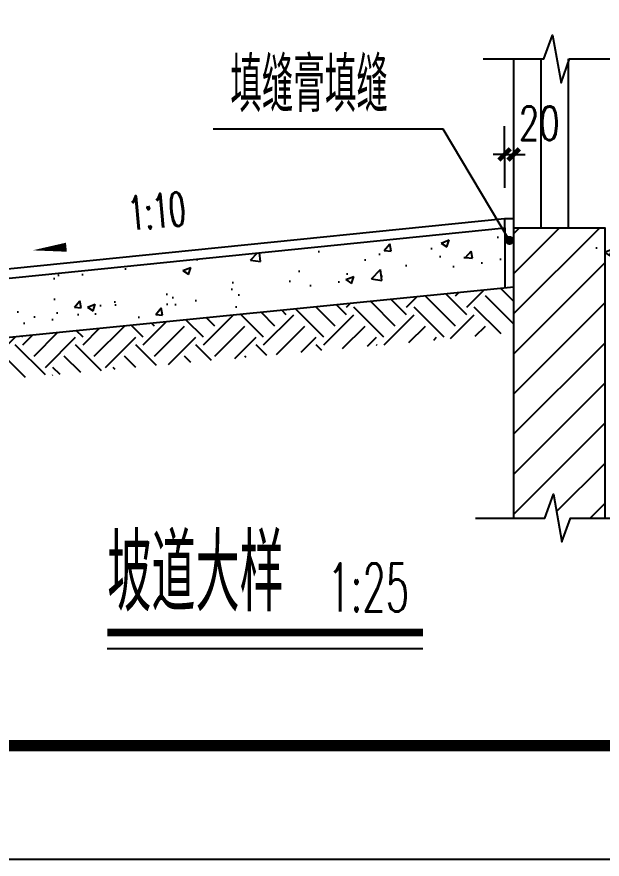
# Model space of a CAD drawing. Extents: x -1041549 to 749950, y -354245 to 17554.
# Drawn here: x 334792 to 336081, y -211190 to -209334 of the extents above; entities that cross this region are included whole.
import ezdxf

# ---------------------------------------------------------------- set-up
doc = ezdxf.new("R2010")
doc.units = 0
doc.header["$LTSCALE"] = 1000
doc.header["$MEASUREMENT"] = 0
for name, color, linetype in [('8', 8, 'Continuous'), ('9', 9, 'Continuous'), ('DIM_SYMB', 3, 'Continuous'), ('PUB_DIM', 3, 'Continuous'), ('PUB_TEXT', 7, 'Continuous'), ('PUB_TITLE', 4, 'Continuous'), ('WINDOW', 3, 'Continuous')]:
    doc.layers.add(name, color=color, linetype=linetype)
doc.styles.add('_TCH_DIM', font='SIMPLEX', dxfattribs={"bigfont": 'GBCBIG'})
doc.styles.add('_TCH_DIM_T3', font='SIMPLEX', dxfattribs={"width": 0.705882, "bigfont": 'GBCBIG'})
doc.dimstyles.new('_TCH_ARCH&&25', dxfattribs={"dimtxt": 74.375, "dimasz": 25, "dimexe": 62.5, "dimexo": 75, "dimgap": 31.5625, "dimtad": 1, "dimdec": 0, "dimzin": 0, "dimdsep": 46, "dimtxsty": '_TCH_DIM_T3', "dimblk": 'ARCHTICK', "dimcen": 0.09, "dimclrt": 7, "dimazin": 2, "dimtfac": 1, "dimtdec": 0, "dimtix": 1, "dimtmove": 2, "dimatfit": 3, "dimfxl": 50, "dimtolj": 1, "dimtzin": 0, "dimarcsym": 0})
pattern_1 = [(50, (282087.01, -234398.68), (179.31505, -15.68803), [18.75, -206.25]), (355, (282087.01, -234398.68), (-34.68783, 188.04803), [15, -165]), (100.4514, (282101.95, -234399.99), (144.62735, 172.3599), [15.93505, -175.28553]), (46.1842, (282087, -234348.68), (266.8103, -41.37975), [28.125, -309.375]), (96.6356, (282109.24, -234352.13), (233.6657, 243.5295), [23.9026, -262.9282]), (351.1842, (282087, -234348.68), (233.6655, 243.5297), [22.5, -247.5]), (21, (282112.01, -234361.18), (149.22676, -100.65472), [18.75, -206.25]), (326, (282112.01, -234361.18), (60.82883, 181.2875), [15, -165]), (71.4514, (282124.44, -234369.57), (210.05566, 80.6326), [15.93505, -175.28553]), (37.5, (282087.01, -234398.68), (3.039964, 83.223463), [0, -163, 0, -167.5, 0, -165.625]), (7.5, (282087.01, -234398.68), (65.76738, 98.60293), [0, -95.5, 0, -159.25, 0, -63.125]), (327.5, (282031.26, -234398.68), (133.45561, -5.63872), [0, -62.5, 0, -195, 0, -258.75]), (317.5, (282006.26, -234398.68), (145.79654, 25.02625), [0, -81.25, 0, -129.5, 0, -183.75])]

# ---------------------------------------------------------------- blocks, each defined once
blk = doc.blocks.new('_ArchTick')
at = {"color": 0, "linetype": 'ByBlock', "const_width": 0.4}
blk.add_lwpolyline([(-0.5, -0.5), (0.5, 0.5)], dxfattribs=at)
blk = doc.blocks.new('*D161')
at = {"layer": 'Defpoints', "color": 0, "transparency": 16777216}
for p in [(335886.3, -209636.8), (335866.4, -209785), (335886.5, -209785)]:
    blk.add_point(p, dxfattribs=at)
at = {"layer": 'PUB_DIM', "color": 0, "lineweight": -2, "transparency": 16777216}
for p, q in [((335866.4, -209710), (335866.2, -209574.3)), ((335886.4, -209710), (335886.3, -209574.3)), ((335866.3, -209636.8), (335841.3, -209636.9)), ((335866.3, -209636.8), (335886.3, -209636.8)), ((335886.3, -209636.8), (335911.3, -209636.8))]:
    blk.add_line(p, q, dxfattribs=at)
at = {"layer": 'PUB_DIM', "color": 0, "lineweight": -2, "transparency": 16777216, "xscale": 25, "yscale": 25, "zscale": 25}
for p, rotation in [((335866.3, -209636.8), 0.0566360387325293), ((335886.3, -209636.8), 180.0566360387325)]:
    blk.add_blockref('_ArchTick', p, dxfattribs=dict(at, rotation=rotation))
at = {"layer": 'PUB_DIM', "color": 7, "transparency": 16777216, "insert": (335942.5, -209568), "char_height": 74.38, "attachment_point": 5, "rotation": 0.0566, "style": '_TCH_DIM_T3'}
blk.add_mtext('\\A1;20', dxfattribs=at)

msp = doc.modelspace()

# ---------------------------------------------------------------- hatches: boundary and pattern name
at = {"layer": '8'}
h = msp.add_hatch(dxfattribs=at)
h.set_pattern_fill('混凝土', color=256, scale=25)
h.set_pattern_definition(pattern_1)
h.paths.add_polyline_path([(334386.7, -209948.7), (334266.5, -209948.7), (334266.5, -210199), (334386.5, -210199), (334386.5, -210078.7), (335866.5, -209931), (335866.5, -209798.4)])
h = msp.add_hatch(dxfattribs=at)
h.set_pattern_fill('普通砖', color=256, scale=25)
h.set_pattern_definition([(45, (282087.01, -234353.8), (-44.19419, 44.19419), [])])
h.paths.add_polyline_path([(336086.8, -209798.4), (335886.5, -209798.4), (335886.5, -210438.3), (335955, -210438.3), (335974.1, -210385.8), (335992.6, -210490.8), (336011.2, -210438.3), (336086.8, -210438.3)])
h = msp.add_hatch(dxfattribs=at)
h.set_pattern_fill('混凝土', color=256, scale=25)
h.set_pattern_definition(pattern_1)
h.paths.add_polyline_path([(336372.5, -209918.6), (336372.5, -209879), (336320, -209860.3), (336425, -209841.8), (336372.5, -209822.7), (336372.5, -209798.4), (336066.8, -209798.4), (336066.8, -209918.6)])
h = msp.add_hatch(dxfattribs=at)
h.set_pattern_fill('土壤', color=256, scale=25, angle=45)
h.set_pattern_definition([(45, (282086.89, -234368.69), (1e-14, 132.58252), [93.75, -93.75]), (45, (282062.03, -234343.83), (1e-14, 132.58252), [93.75, -93.75]), (45, (282037.17, -234318.97), (1e-14, 132.58252), [93.75, -93.75]), (135, (282037.17, -234302.4), (-132.58252, 3e-14), [93.75, -93.75]), (135, (282062.03, -234277.54), (-132.58252, 3e-14), [93.75, -93.75]), (135, (282086.89, -234252.68), (-132.58252, 3e-14), [93.75, -93.75])])
h.paths.add_polyline_path([(335886.4, -210029.8), (335886.4, -209929.6), (334377.1, -210078.7), (334377.1, -210108.5), (334377.1, -210168.6)])

# ---------------------------------------------------------------- linework, layer by layer
for points in [[(335886.5, -209778.4), (335865.7, -209778.4), (334386.5, -209928.4), (334247.1, -209928.4), (334247.1, -209948.4)], [(335866.5, -209798.4), (335866.5, -209778.4)], [(335886.5, -209798.4), (335886.5, -209778.4)]]:
    msp.add_lwpolyline(points, dxfattribs=at)
at = {"layer": '9'}
for p, q in [((334387.3, -209948.4), (335866.5, -209798.4)), ((335866.5, -209798.4), (335866.5, -209931)), ((335886.5, -209929.5), (334387.1, -210078.4))]:
    msp.add_line(p, q, dxfattribs=at)
msp.add_lwpolyline([(335886.5, -210438.3), (335886.5, -209798.4), (336086.8, -209798.4), (336086.8, -210438.3)], dxfattribs=at)
at = {"layer": 'DIM_SYMB'}
for p, q in [((335730.8, -209581.1), (335224.6, -209581.1)), ((335877, -209826.3), (335730.8, -209581.1))]:
    msp.add_line(p, q, dxfattribs=at)
for points in [[(335819.4, -209426.4), (335952.9, -209426.4), (335972, -209373.9), (335990.5, -209478.9), (336009.1, -209426.4), (336162.5, -209426.4)], [(335802.1, -210438.3), (335955, -210438.3), (335974.1, -210385.8), (335992.6, -210490.8), (336011.2, -210438.3), (336184.1, -210438.3)], [(334991, -210725.3), (335686.5, -210725.3)]]:
    msp.add_lwpolyline(points, dxfattribs=at)
msp.add_lwpolyline([(335309.4, -209803.8, 0, 0, 0), (334826.4, -209848.1, 0, 20, 0), (334901.1, -209841.2, 0, 0, 0)], format="xyseb", dxfattribs=at)
at = {"layer": 'DIM_SYMB', "const_width": 10}
msp.add_lwpolyline([(335879.6, -209830.5, 1), (335874.5, -209822, 1)], format="xyb", close=True, dxfattribs=at)
at = {"layer": 'DIM_SYMB', "const_width": 17.5}
msp.add_lwpolyline([(334991, -210690.3), (335686.5, -210690.3)], dxfattribs=at)
at = {"layer": 'PUB_TITLE'}
msp.add_lwpolyline([(326971.1, -211189.8), (347996.1, -211189.8), (347996.1, -196339.8), (326971.1, -196339.8)], close=True, dxfattribs=at)
msp.add_lwpolyline([(326971.1, -211189.8), (347996.1, -211189.8), (347996.1, -196339.8), (326971.1, -196339.8)], close=True, dxfattribs=at)
at = {"layer": 'PUB_TITLE', "const_width": 25}
msp.add_lwpolyline([(327596.1, -210939.8), (347746.1, -210939.8), (347746.1, -196589.8), (327596.1, -196589.8)], close=True, dxfattribs=at)
msp.add_lwpolyline([(327596.1, -210939.8), (347746.1, -210939.8), (347746.1, -196589.8), (327596.1, -196589.8)], close=True, dxfattribs=at)
at = {"layer": 'WINDOW'}
for p, q in [((335886.5, -209798.4), (335886.5, -209426.4)), ((335946.6, -209798.4), (335946.6, -209426.4)), ((336006.7, -209798.4), (336006.7, -209426.4))]:
    msp.add_line(p, q, dxfattribs=at)

# ---------------------------------------------------------------- texts
at = {"layer": 'PUB_TEXT', "color": 7, "style": '_TCH_DIM'}
for s, height, width, p in [('填缝膏填缝', 120.57, 0.8, (335262.1, -209543.6)), ('坡道大样', 168.79, 0.8, (334991, -210644.2)), ('1:25', 106.25, 0.564706, (335475.8, -210644.2))]:
    msp.add_text(s, height=height, dxfattribs=dict(at, width=width)).set_placement(p)
at = {"layer": 'PUB_TEXT', "color": 7, "style": '_TCH_DIM', "width": 0.564706}
msp.add_text('1:10', height=74.38, rotation=5.235, dxfattribs=at).set_placement((335040.8, -209804.3))

# ---------------------------------------------------------------- dimensions: what is measured, and where the dimension line sits
at = {"layer": 'PUB_DIM'}
dim = msp.add_linear_dim(base=(335886.3, -209636.8), p1=(335866.4, -209785), p2=(335886.5, -209785), angle=0.0566, dimstyle='_TCH_ARCH&&25', dxfattribs=at)
dim.commit()
dim.dimension.update_dxf_attribs({"geometry": '*D161', "text_midpoint": (335942.5, -209568), "dimtype": 129})

doc.saveas('drawing.dxf')
